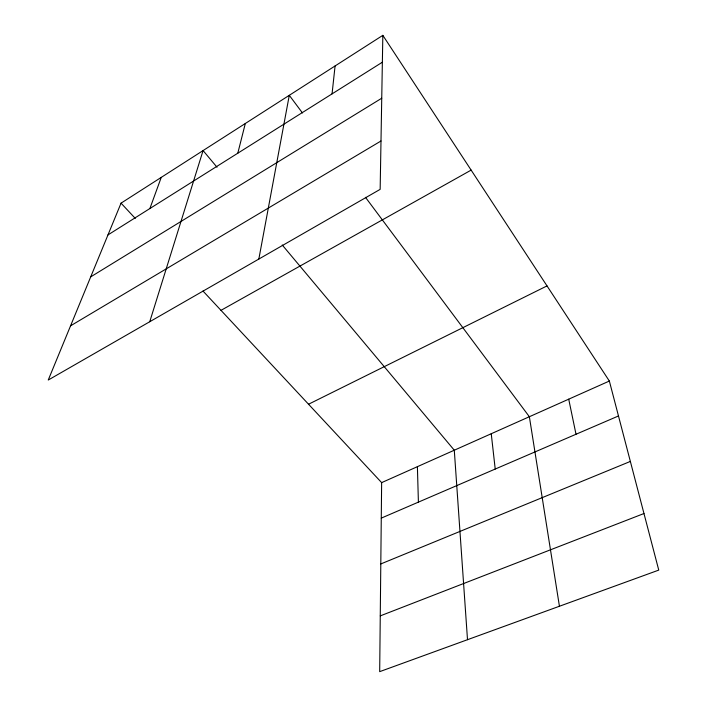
<?xml version="1.0" encoding="UTF-8"?>
<svg xmlns="http://www.w3.org/2000/svg" width="707" height="707" viewBox="0 0 707 707"><rect width="100%" height="100%" fill="white"/><g stroke="black" fill="none" stroke-linecap="round" stroke-linejoin="round"><path stroke-width="1.06" d="M202.997 291.045L381.639 482.625L379.686 671.65L658.756 570.107L609.354 381.046L382.832 35.35L121.047 203.156L48.244 380.039L380.154 189.361L382.832 35.35M332.06 93.881L335.083 65.954M258.842 259.054L289.287 95.312L302.446 112.934M237.799 153.207L245.32 123.495M149.734 321.738L203.077 150.573L217.022 167.214M149.884 208.538L161.249 177.386M107.977 234.918L382.363 62.216M90.699 276.879L381.736 98.229M70.559 325.83L380.993 140.993M220.999 310.346L471.136 170.113M308.535 404.227L547.015 285.911M381.639 482.625L609.354 381.046M381.267 518.125L618.484 415.963M380.799 563.939L630.361 461.432M380.26 615.885L643.971 513.529M121.047 203.156L135.276 218.41M282.226 244.976L454.292 450.218L467.504 639.694M365.475 197.315L529.366 416.732L559.431 606.244M568.72 399.181L576.011 434.257M491.241 433.736L495.218 469.05M417.395 466.673L418.403 502.129"/></g></svg>
